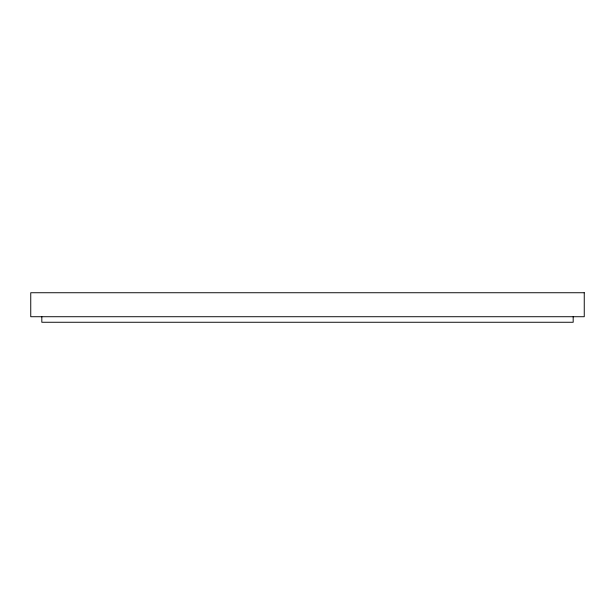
<?xml version="1.0" encoding="UTF-8"?>
<svg xmlns="http://www.w3.org/2000/svg" width="615" height="615" viewBox="0 0 615 615"><rect width="100%" height="100%" fill="white"/><g stroke="black" fill="none" stroke-linecap="round" stroke-linejoin="round"><path stroke-width="0.92" d="M573.18 316.725L573.18 322.26L41.82 322.26L41.82 316.725M584.25 292.74L30.75 292.74L30.75 316.725L584.25 316.725L584.25 292.74"/></g></svg>
